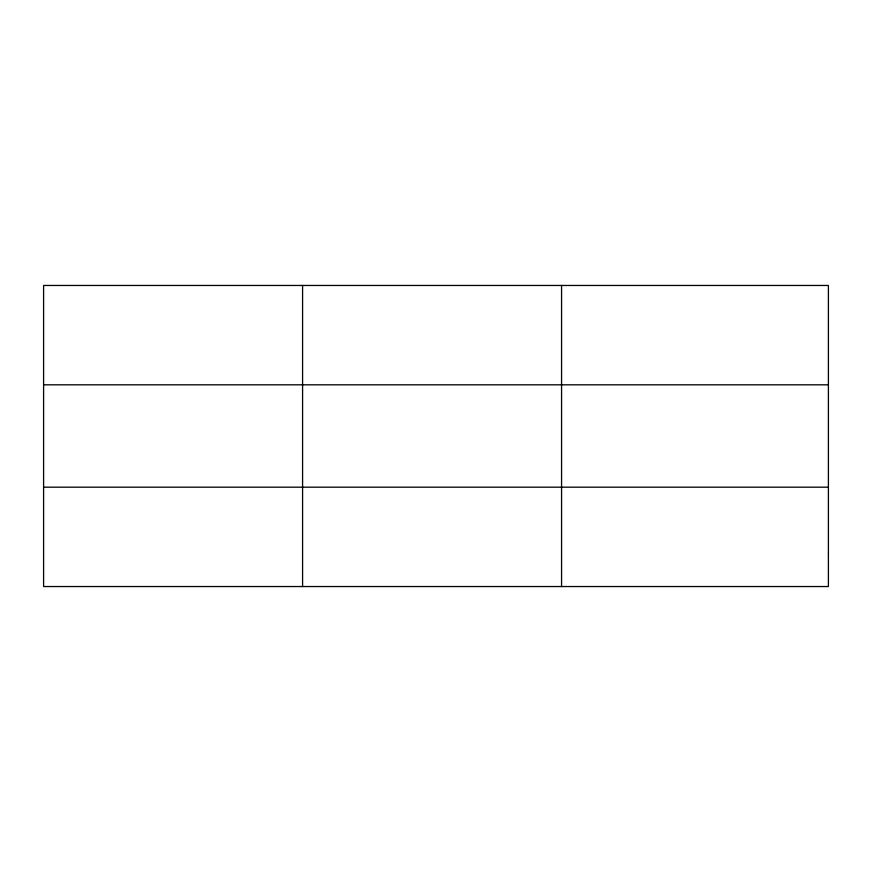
<?xml version="1.0" encoding="UTF-8"?>
<svg xmlns="http://www.w3.org/2000/svg" width="872" height="872" viewBox="0 0 872 872"><rect width="100%" height="100%" fill="white"/><g stroke="black" fill="none" stroke-linecap="round" stroke-linejoin="round"><path stroke-width="1.31" d="M302.584 586.54L302.584 285.46M561.568 586.54L561.568 285.46M43.6 384.814L828.4 384.814M43.6 487.186L828.4 487.186M828.4 553.426L828.4 586.54L43.6 586.54L43.6 285.46L828.4 285.46L828.4 553.426"/></g></svg>
